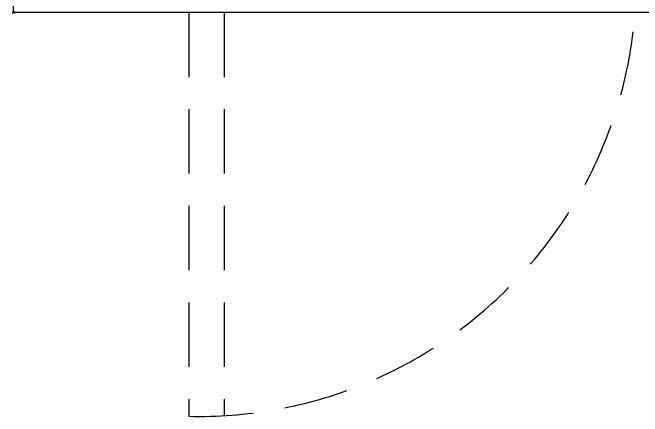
# Model space of a CAD drawing. Header units: millimetres. Extents: x -33 to 1109, y -1098 to 39.
# Drawn here: x -1 to 619, y -1098 to -700 of the extents above; entities that cross this region are included whole.
import ezdxf

# ---------------------------------------------------------------- set-up
doc = ezdxf.new("R2010")
doc.units = ezdxf.units.MM
doc.header["$PDMODE"] = 3
doc.linetypes.add('NASCOSTA', pattern=[9.525, 6.35, -3.175])
for name, color, linetype in [('IQ_200_2D', 1, 'Continuous'), ('IQ_204_2D', 7, 'Continuous'), ('IQ_INS_3D', 3, 'Continuous')]:
    doc.layers.add(name, color=color, linetype=linetype)

msp = doc.modelspace()

# ---------------------------------------------------------------- linework, layer by layer
at = {"layer": 'IQ_200_2D'}
msp.add_lwpolyline([(0, 0), (1108, 0), (1108, -700), (0, -700)], close=True, dxfattribs=at)
at = {"layer": 'IQ_204_2D', "linetype": 'NASCOSTA', "ltscale": 10}
for p, q in [((172.5, -700, 0), (172.5, -1098, 0)), ((207.5, -700, 0), (207.5, -1097.49, 0))]:
    msp.add_line(p, q, dxfattribs=at)
msp.add_arc((181.98, -666.42, 0), 431.68, 268.74219, 355.53898, dxfattribs=at)
at = {"layer": 'IQ_INS_3D'}
msp.add_point((0, -700), dxfattribs=at)

doc.saveas('drawing.dxf')
